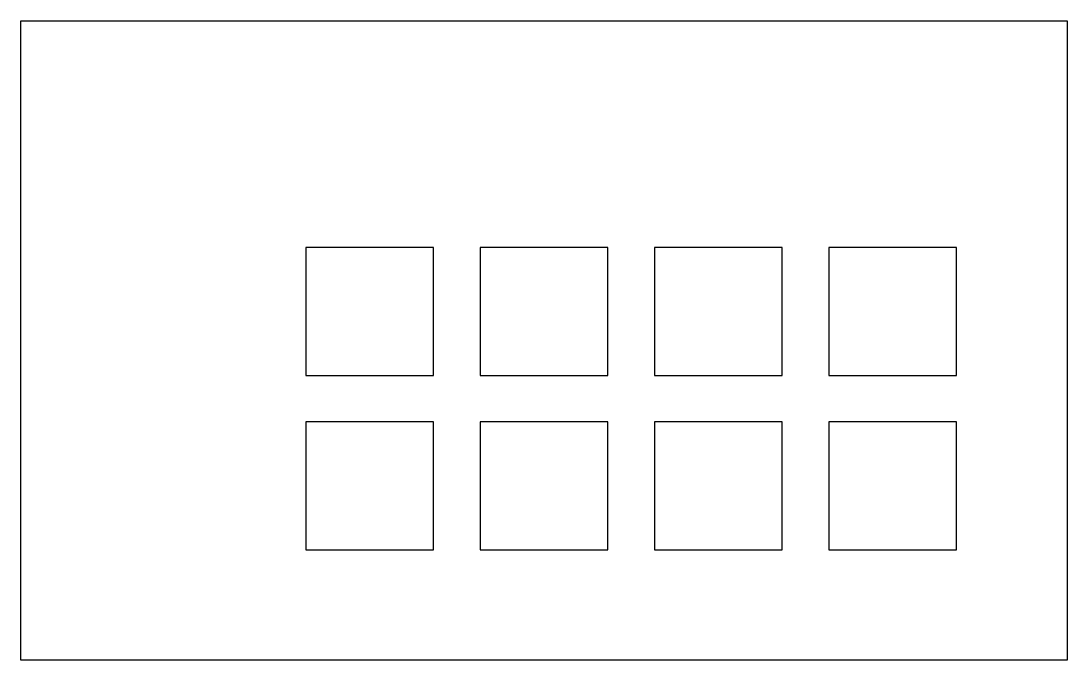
# Model space of a CAD drawing. Header units: millimetres. Extents: x -110 to -20, y -45 to 10.
import ezdxf

# ---------------------------------------------------------------- set-up
doc = ezdxf.new("R2010")
doc.units = ezdxf.units.MM
doc.layers.get('0').update_dxf_attribs({"linetype": 'CONTINUOUS'})

msp = doc.modelspace()

# ---------------------------------------------------------------- linework, layer by layer
for points in [[(-110, 10), (-20, 10), (-20, -45), (-110, -45)], [(-74.5, -9.5), (-85.5, -9.5), (-85.5, -20.5), (-74.5, -20.5)], [(-59.5, -9.5), (-70.5, -9.5), (-70.5, -20.5), (-59.5, -20.5)], [(-44.5, -9.5), (-55.5, -9.5), (-55.5, -20.5), (-44.5, -20.5)], [(-29.5, -9.5), (-40.5, -9.5), (-40.5, -20.5), (-29.5, -20.5)], [(-85.5, -24.5), (-85.5, -35.5), (-74.5, -35.5), (-74.5, -24.5)], [(-70.5, -24.5), (-70.5, -35.5), (-59.5, -35.5), (-59.5, -24.5)], [(-55.5, -24.5), (-55.5, -35.5), (-44.5, -35.5), (-44.5, -24.5)], [(-40.5, -24.5), (-40.5, -35.5), (-29.5, -35.5), (-29.5, -24.5)]]:
    msp.add_lwpolyline(points, close=True)

doc.saveas('drawing.dxf')
